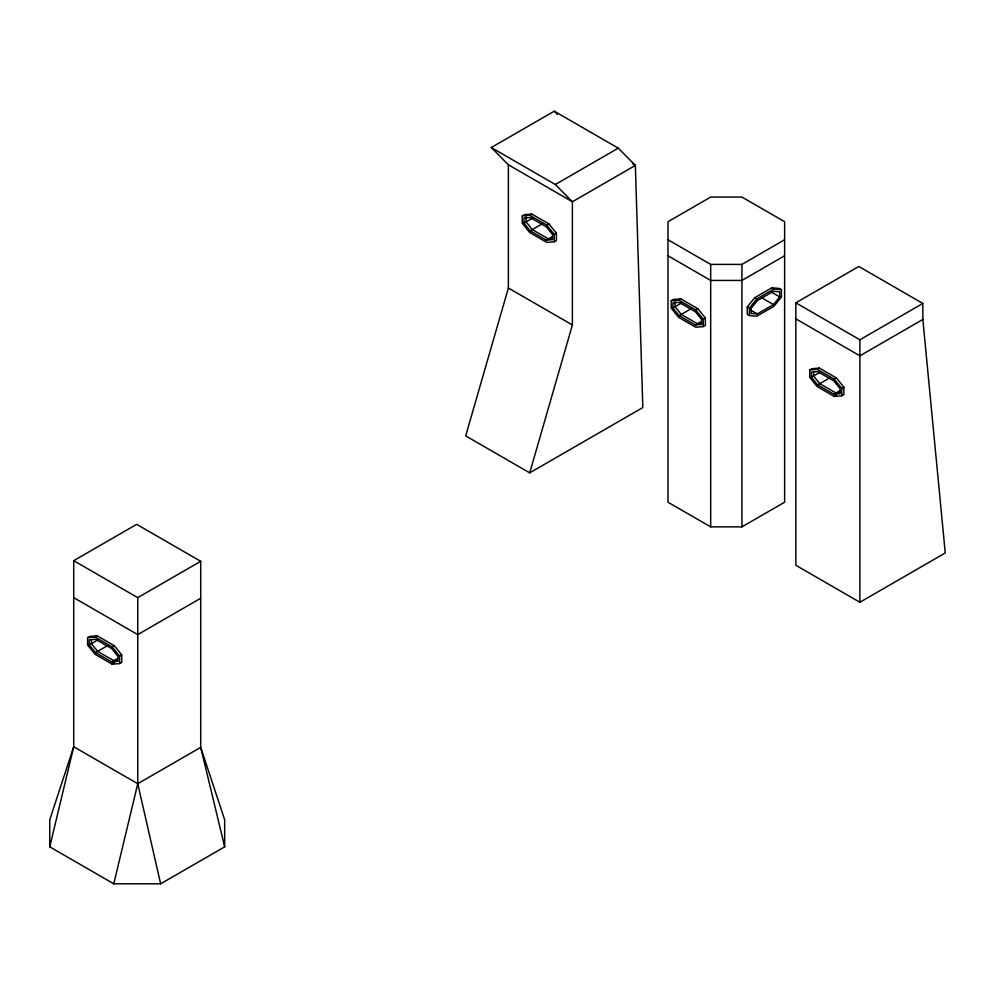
<?xml version="1.0" encoding="UTF-8"?>
<svg xmlns="http://www.w3.org/2000/svg" width="995" height="995" viewBox="0 0 995 995"><rect width="100%" height="100%" fill="white"/><g stroke="black" fill="none" stroke-linecap="round" stroke-linejoin="round"><path stroke-width="1.49" d="M49.75 846.844L73.717 746.747L73.717 560.683L136.676 524.34L200.704 561.304L200.704 747.369L224.671 846.844L160.643 883.809L113.778 883.809L49.75 846.844L49.75 819.78L73.717 746.747L137.745 783.712L160.643 883.809M113.778 883.809L137.745 783.712L137.745 597.647L73.717 560.683M508.37 164.797L508.37 288.015L465.685 435.885L529.713 472.849L642.832 407.54L635.357 165.406L618.281 148.155L554.252 111.191L491.294 147.546L508.37 164.797L572.399 201.761L635.357 165.406L632.683 163.864M529.713 472.849L572.399 324.979L572.399 201.761L555.322 184.51L491.294 147.546M747.27 306.92L754.732 297.679L771.809 287.816L779.284 288.438L781.411 289.669L781.411 297.057L773.948 306.298L756.872 316.161L749.397 315.539L747.27 314.308L747.27 306.92L749.397 308.151L749.397 315.539M749.397 308.151L756.872 298.91L773.948 289.048L781.411 289.669M773.488 304.594L779.707 296.896L779.707 291.796L773.488 291.286L757.319 300.614L751.101 308.301L751.101 313.413L757.319 313.922L773.488 304.594L762.07 298.002M555.322 184.51L618.281 148.155M522.238 215.903L524.377 214.671L531.84 214.049L548.917 223.912L556.392 233.153L556.392 240.541L554.252 241.773L546.79 242.394L529.713 232.531L522.238 223.29L522.238 215.903L529.713 215.281L531.84 214.049M523.955 223.129L523.955 218.029L530.161 217.519L546.33 226.848L552.548 234.534L552.548 239.646L546.33 240.156L530.161 230.828L523.955 223.129L532.599 218.141M530.161 230.828L542.71 223.576M529.713 215.281L546.79 225.144L548.917 223.912M554.252 241.773L554.252 234.385L556.392 233.153M546.33 240.156L552.374 236.673M137.745 597.647L200.704 561.304M87.597 637.671L89.724 636.427L97.199 635.817L114.276 645.668L121.738 654.921L121.738 662.309L119.611 663.541L112.136 664.162L95.06 654.3L87.597 645.058L87.597 637.671L95.06 637.049L97.199 635.817M671.202 300.726L673.329 299.495L680.804 298.873L697.881 308.736L705.343 317.977L705.343 325.365L703.216 326.596L695.741 327.218L678.665 317.355L671.202 308.114L671.202 300.726L678.665 300.104L680.804 298.873M667.993 239.758L710.679 264.409L741.934 264.409L784.62 239.758M89.301 644.897L89.301 639.797L95.52 639.287L111.676 648.616L117.895 656.302L117.895 661.414L111.676 661.924L95.52 652.596L89.301 644.897L97.945 639.909M672.906 307.952L672.906 302.853L679.125 302.343L695.294 311.671L701.5 319.37L701.5 324.469L695.294 324.979L679.125 315.651L672.906 307.952L681.55 302.965M95.52 652.596L108.069 645.345M679.125 315.651L691.674 308.4M784.62 255.777L741.934 280.428L710.679 280.428L667.993 255.777M95.06 637.049L112.136 646.912L114.276 645.668M678.665 300.104L695.741 309.967L697.881 308.736M200.704 598.269L137.745 634.611L73.717 597.647M119.611 663.541L119.611 656.153L121.738 654.921M703.216 326.596L703.216 319.208L705.343 317.977M111.676 661.924L117.721 658.441M695.294 324.979L701.326 321.497M112.136 664.162L114.276 662.931M795.851 302.828L858.809 266.473L922.838 303.45L922.838 319.47L945.25 552.971L859.879 602.261L795.851 565.284L795.851 302.828L859.879 339.792L922.838 303.45M809.731 369.953L811.858 368.722L819.333 368.1L836.409 377.963L843.872 387.204L843.872 394.592L841.745 395.823L834.27 396.445L817.193 386.582L809.731 377.341L809.731 369.953L817.193 369.332L819.333 368.1M811.435 377.192L811.435 372.08L817.654 371.57L833.81 380.898L840.029 388.597L840.029 393.697L833.81 394.207L817.654 384.878L811.435 377.192L820.079 372.192M922.838 319.47L859.879 355.812L795.851 318.848M817.654 384.878L830.203 377.627M817.193 369.332L834.27 379.194L836.409 377.963M137.745 783.712L200.704 747.369L224.671 819.78L224.671 846.844M841.745 395.823L841.745 388.436L843.872 387.204M833.81 394.207L839.855 390.724M834.27 396.445L836.409 395.214M741.934 526.865L784.62 502.226L784.62 221.723L741.934 197.072L710.679 197.072L667.993 221.723L667.993 502.226L710.679 526.865L741.934 526.865L741.934 264.409M552.2 238.613L548.469 238.924L532.3 229.596L526.081 221.897L526.081 216.798M702.395 323.338L697.42 323.748L681.252 314.42L675.045 306.721L675.045 301.622M839.68 392.677L835.949 392.975L819.78 383.647L813.562 375.961L813.562 372.13M117.547 660.381L113.816 660.692L97.647 651.364L91.428 643.665L91.428 639.835M771.809 287.816L773.948 289.048M770.826 291.771L779.707 296.896M754.732 297.679L756.872 298.91M750.976 310.266L757.319 313.922M508.37 288.015L572.399 324.979M554.252 111.191L557.461 114.425M834.27 379.194L841.745 388.436M695.741 309.967L703.216 319.208M546.79 225.144L554.252 234.385M112.136 646.912L119.611 656.153M859.879 339.792L859.879 602.261M710.679 264.409L710.679 526.865"/></g></svg>
